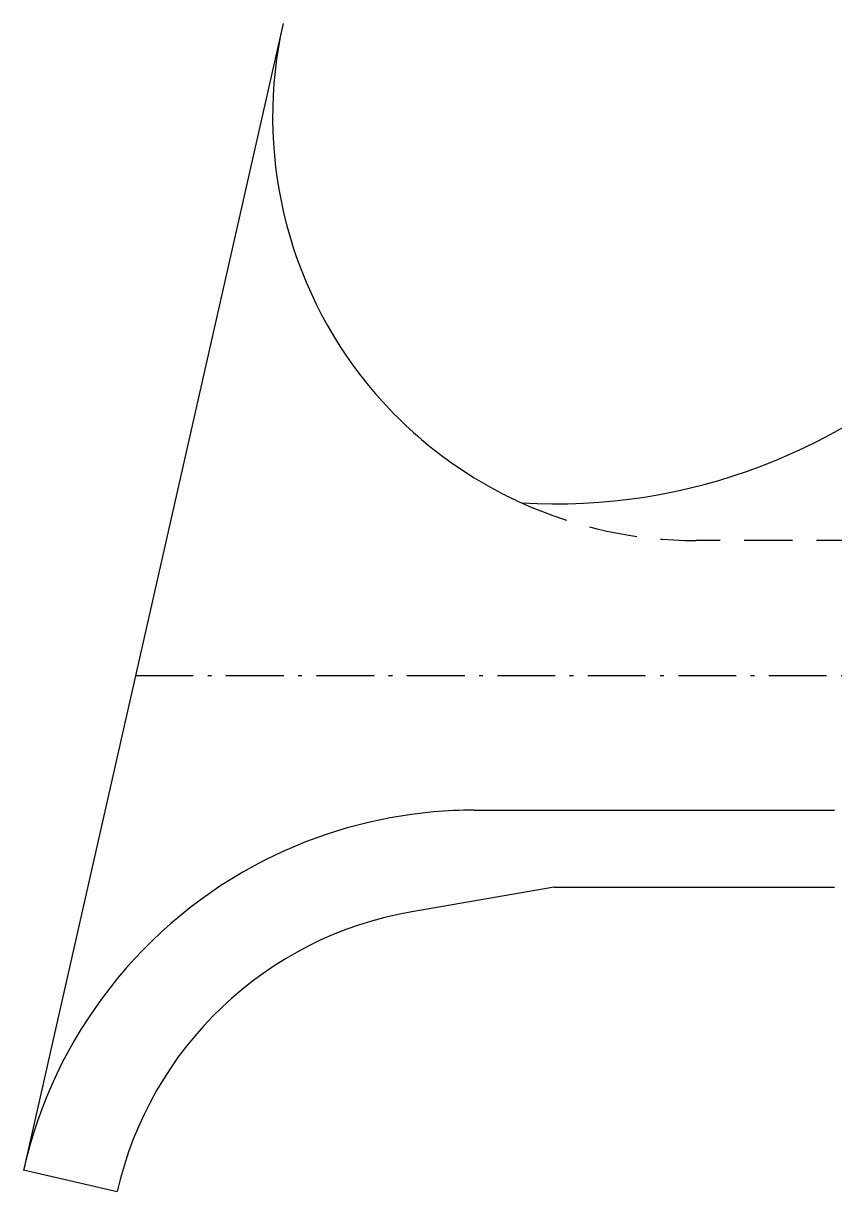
# Model space of a CAD drawing. Extents: x 6529560 to 6558080, y 5579316 to 5588131.
# Drawn here: x 6543425.3 to 6543446.37, y 5579603.86 to 5579634.2 of the extents above; entities that cross this region are included whole.
import ezdxf

# ---------------------------------------------------------------- set-up
doc = ezdxf.new("R2010")
doc.units = 0
doc.header["$MEASUREMENT"] = 0
doc.linetypes.add('DASHED2', pattern=[0.375, 0.25, -0.125])
doc.linetypes.add('DCD Osie', pattern=[9, 6, -1.5, 0, -1.5])
doc.layers.get('0').update_dxf_attribs({"color": 2, "linetype": 'CONTINUOUS', "lineweight": 5})
doc.layers.add('arch_droga', color=1, linetype='CONTINUOUS', lineweight=25)

# ---------------------------------------------------------------- blocks, each defined once
blk = doc.blocks.new('ZT_z_opisami')
at = {"layer": 'arch_droga', "color": 7}
for p, q in [((6540753.87, 5579556.751, -6.54), (6540747.124, 5579526.968, -6.54)), ((6540758.829, 5579536.322, -6.54), (6540768.195, 5579536.322, -6.54))]:
    blk.add_line(p, q, dxfattribs=at)
at = {"layer": 'arch_droga', "color": 7, "linetype": 'DASHED2', "ltscale": 5}
blk.add_line((6540785.849, 5579543.322), (6540764.598, 5579543.322), dxfattribs=at)
at = {"layer": 'arch_droga', "color": 7, "linetype": 'DCD Osie', "ltscale": 0.25}
blk.add_line((6540750.036, 5579539.822, -6.54), (6540960.665, 5579539.822, -6.54), dxfattribs=at)
at = {"layer": 'arch_droga', "color": 7, "linetype": 'Continuous'}
for p, q in [((6540760.909, 5579534.322, -6.54), (6540757.212, 5579533.683, -6.54)), ((6540760.909, 5579534.322, -6.54), (6540768.195, 5579534.322, -6.54)), ((6540747.13, 5579526.985, -6.54), (6540749.562, 5579526.416, -6.54))]:
    blk.add_line(p, q, dxfattribs=at)
at = {"layer": 'arch_droga', "color": 7}
for centre, radius, start, end in [((6540764.598, 5579554.322), 11, 167.2413, 219.3223), ((6540760.951, 5579559.273), 15, 266.6098, 315.2192), ((6540764.598, 5579554.322), 11, 219.3223, 242.8032), ((6540764.598, 5579554.322), 11, 242.8032, 245.6606), ((6540758.829, 5579524.322, -6.54), 12, 90, 95.037), ((6540758.829, 5579524.322, -6.54), 12, 95.037, 116.8386), ((6540758.829, 5579524.322, -6.54), 12, 116.8386, 167.261)]:
    blk.add_arc(centre, radius, start, end, dxfattribs=at)
at = {"layer": 'arch_droga', "color": 7, "linetype": 'DASHED2', "ltscale": 5}
blk.add_arc((6540764.598, 5579554.322), 11, 245.6606, 270, dxfattribs=at)
at = {"layer": 'arch_droga', "color": 7, "linetype": 'Continuous'}
blk.add_arc((6540758.829, 5579524.322, -6.54), 9.5, 99.7994, 167.261, dxfattribs=at)

msp = doc.modelspace()

# ---------------------------------------------------------------- block references
at = {"color": 4, "rotation": 359.9999223416695}
msp.add_blockref('ZT_z_opisami', (2670.615, 86.312, -1.4022), dxfattribs=at)

doc.saveas('drawing.dxf')
